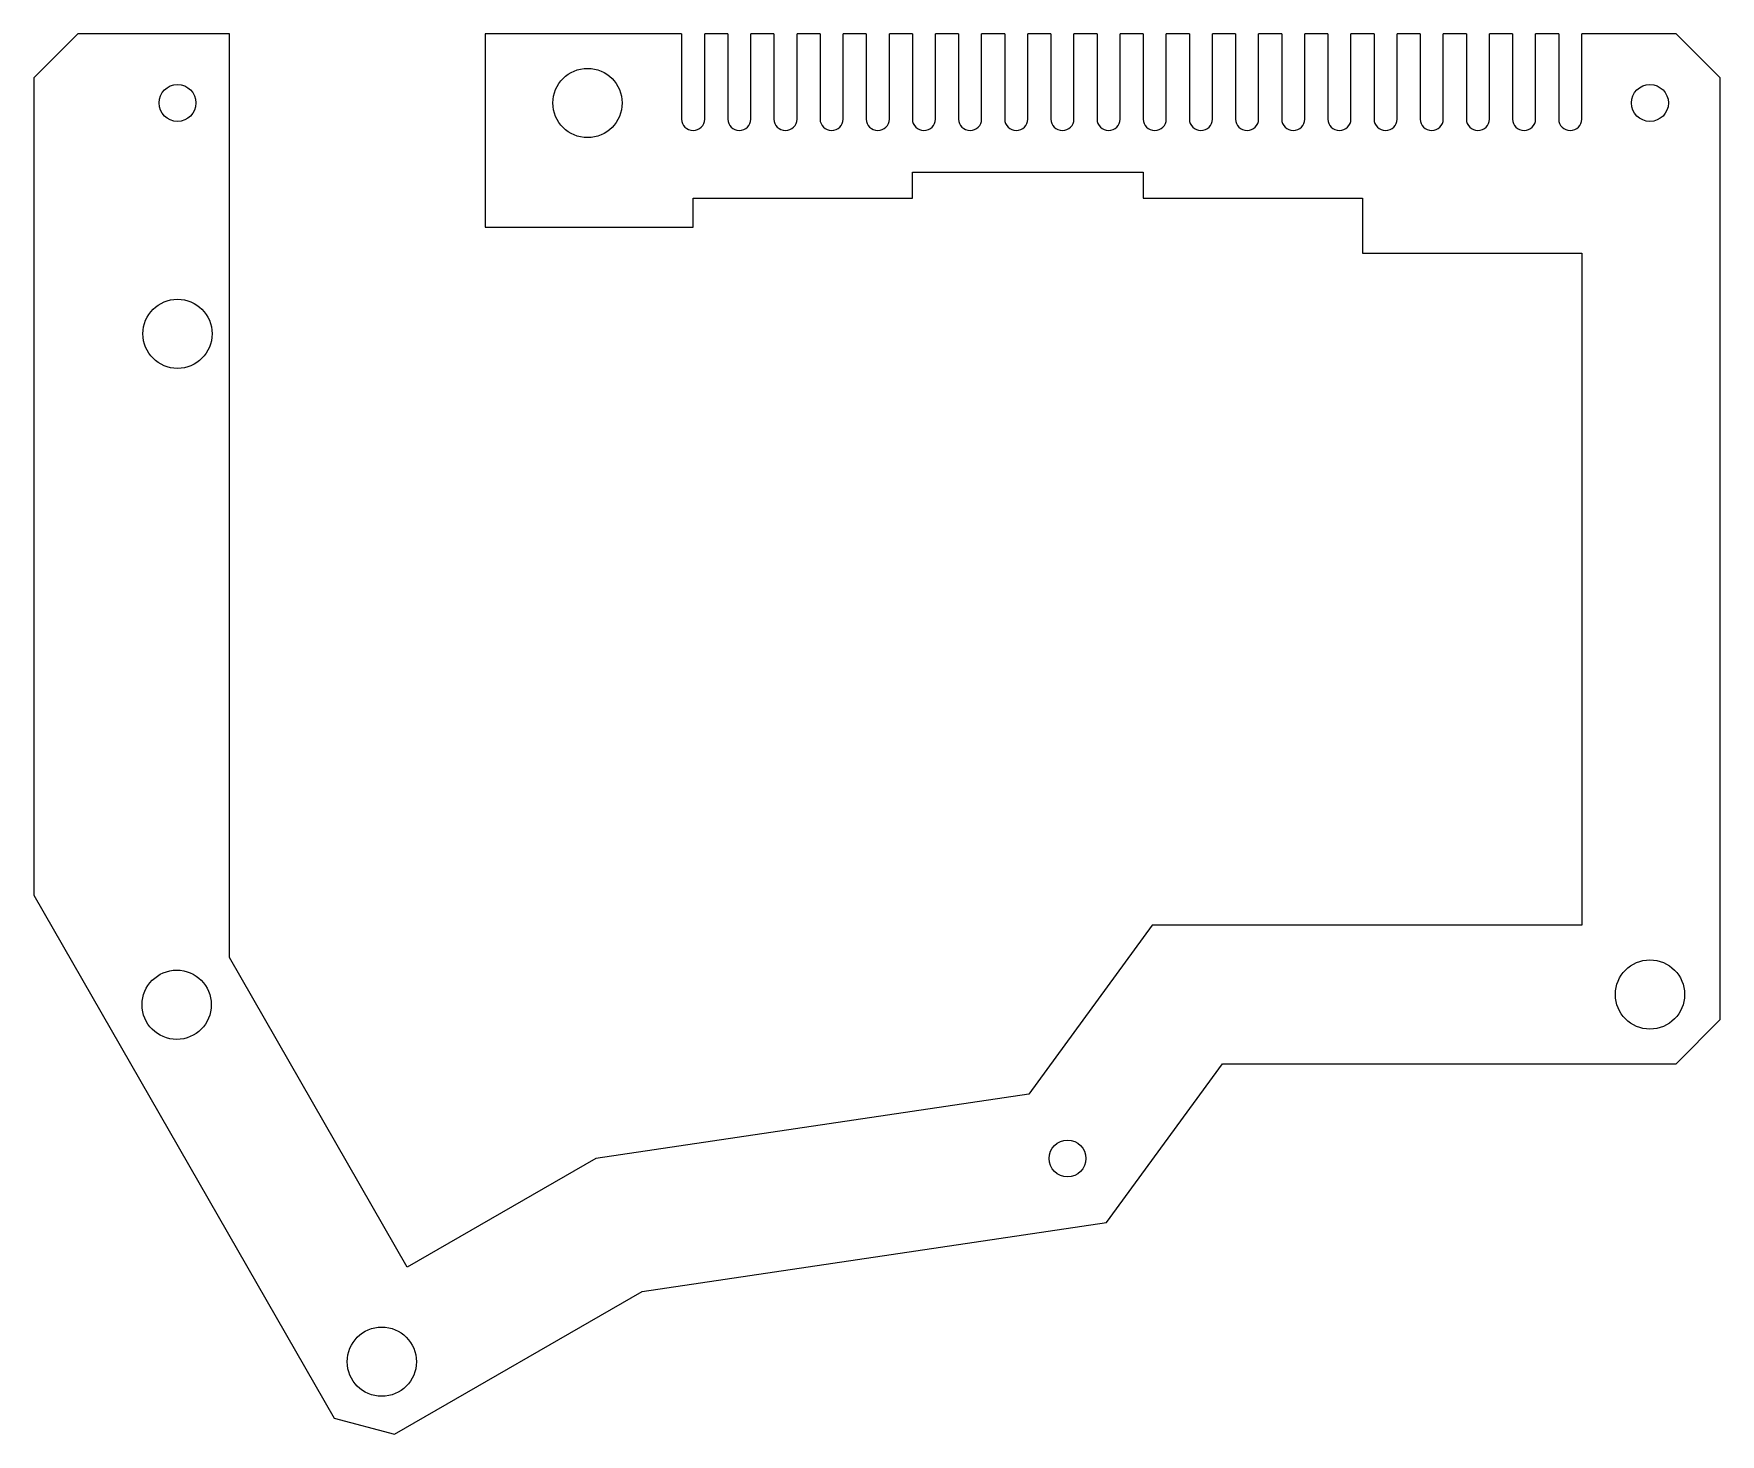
# Model space of a CAD drawing. Header units: millimetres. Extents: x -158 to -12, y -117 to 4.
import ezdxf

# ---------------------------------------------------------------- set-up
doc = ezdxf.new("R2010")
doc.units = ezdxf.units.MM

msp = doc.modelspace()

# ---------------------------------------------------------------- linework, layer by layer
at = {"color": 7, "linetype": 'Continuous', "lineweight": 25}
for p, q in [((-154.65, 4.32), (-158.48, 0.49)), ((-141.52, 4.32), (-154.65, 4.32)), ((-141.52, -75.73), (-141.52, 4.32)), ((-119.35, 4.32), (-119.35, -12.43)), ((-102.34, 4.32), (-119.35, 4.32)), ((-102.34, 4.32), (-102.34, 4.32)), ((-102.34, 4.32), (-102.34, -3.07)), ((-100.34, -3.07), (-100.34, 4.32)), ((-100.34, 4.32), (-100.34, 4.32)), ((-98.34, 4.32), (-100.34, 4.32)), ((-98.34, 4.32), (-98.34, 4.32)), ((-98.34, 4.32), (-98.34, -3.07)), ((-96.34, -3.07), (-96.34, 4.32)), ((-96.34, 4.32), (-96.34, 4.32)), ((-94.34, 4.32), (-96.34, 4.32)), ((-94.34, 4.32), (-94.34, 4.32)), ((-94.34, 4.32), (-94.34, -3.07)), ((-92.34, -3.07), (-92.34, 4.32)), ((-92.34, 4.32), (-92.34, 4.32)), ((-90.34, 4.32), (-92.34, 4.32)), ((-90.34, 4.32), (-90.34, 4.32)), ((-90.34, 4.32), (-90.34, -3.07)), ((-88.34, -3.07), (-88.34, 4.32)), ((-88.34, 4.32), (-88.34, 4.32)), ((-86.34, 4.32), (-88.34, 4.32)), ((-86.34, 4.32), (-86.34, 4.32)), ((-86.34, 4.32), (-86.34, -3.07)), ((-84.34, -3.07), (-84.34, 4.32)), ((-84.34, 4.32), (-84.34, 4.32)), ((-82.34, 4.32), (-84.34, 4.32)), ((-82.34, 4.32), (-82.34, 4.32)), ((-82.34, 4.32), (-82.34, -3.07)), ((-80.34, -3.07), (-80.34, 4.32)), ((-80.34, 4.32), (-80.34, 4.32)), ((-78.34, 4.32), (-80.34, 4.32)), ((-78.34, 4.32), (-78.34, 4.32)), ((-78.34, 4.32), (-78.34, -3.07)), ((-76.34, -3.07), (-76.34, 4.32)), ((-76.34, 4.32), (-76.34, 4.32)), ((-74.34, 4.32), (-76.34, 4.32)), ((-74.34, 4.32), (-74.34, 4.32)), ((-74.34, 4.32), (-74.34, -3.07)), ((-72.34, -3.07), (-72.34, 4.32)), ((-72.34, 4.32), (-72.34, 4.32)), ((-70.34, 4.32), (-72.34, 4.32)), ((-70.34, 4.32), (-70.34, 4.32)), ((-70.34, 4.32), (-70.34, -3.07)), ((-68.34, -3.07), (-68.34, 4.32)), ((-68.34, 4.32), (-68.34, 4.32)), ((-66.34, 4.32), (-68.34, 4.32)), ((-66.34, 4.32), (-66.34, 4.32)), ((-66.34, 4.32), (-66.34, -3.07)), ((-64.34, -3.07), (-64.34, 4.32)), ((-64.34, 4.32), (-64.34, 4.32)), ((-62.34, 4.32), (-64.34, 4.32)), ((-62.34, 4.32), (-62.34, 4.32)), ((-62.34, 4.32), (-62.34, -3.07)), ((-60.34, -3.07), (-60.34, 4.32)), ((-60.34, 4.32), (-60.34, 4.32)), ((-58.34, 4.32), (-60.34, 4.32)), ((-58.34, 4.32), (-58.34, 4.32)), ((-58.34, 4.32), (-58.34, -3.07)), ((-56.34, -3.07), (-56.34, 4.32)), ((-56.34, 4.32), (-56.34, 4.32)), ((-54.34, 4.32), (-56.34, 4.32)), ((-54.34, 4.32), (-54.34, 4.32)), ((-54.34, 4.32), (-54.34, -3.07)), ((-52.34, -3.07), (-52.34, 4.32)), ((-52.34, 4.32), (-52.34, 4.32)), ((-50.34, 4.32), (-52.34, 4.32)), ((-50.34, 4.32), (-50.34, -3.07)), ((-48.34, -3.07), (-48.34, 4.32)), ((-46.34, 4.32), (-48.34, 4.32)), ((-46.34, 4.32), (-46.34, -3.07)), ((-44.34, -3.07), (-44.34, 4.32)), ((-42.34, 4.32), (-44.34, 4.32)), ((-42.34, 4.32), (-42.34, -3.07)), ((-40.34, -3.07), (-40.34, 4.32)), ((-38.34, 4.32), (-40.34, 4.32)), ((-38.34, 4.32), (-38.34, -3.07)), ((-36.34, -3.07), (-36.34, 4.32)), ((-34.34, 4.32), (-36.34, 4.32)), ((-34.34, 4.32), (-34.34, -3.07)), ((-32.34, -3.07), (-32.34, 4.32)), ((-30.34, 4.32), (-32.34, 4.32)), ((-30.34, 4.32), (-30.34, -3.07)), ((-28.34, -3.07), (-28.34, 4.32)), ((-26.34, 4.32), (-28.34, 4.32)), ((-26.34, 4.32), (-26.34, -3.07)), ((-24.34, -3.07), (-24.34, 4.32)), ((-16.17, 4.32), (-24.34, 4.32)), ((-12.34, 0.49), (-16.17, 4.32)), ((-158.48, 0.49), (-158.48, -70.31)), ((-12.34, -81.11), (-12.34, 0.49)), ((-82.34, -7.68), (-62.34, -7.68)), ((-82.34, -9.93), (-82.34, -7.68)), ((-62.34, -7.68), (-62.34, -9.93)), ((-101.35, -9.93), (-82.34, -9.93)), ((-101.35, -12.43), (-101.35, -9.93)), ((-62.34, -9.93), (-43.34, -9.93)), ((-43.34, -9.93), (-43.34, -14.68)), ((-119.35, -12.43), (-101.35, -12.43)), ((-43.34, -14.68), (-24.34, -14.68)), ((-24.34, -14.68), (-24.34, -72.93)), ((-158.48, -70.31), (-132.44, -115.63)), ((-61.58, -72.93), (-72.26, -87.57)), ((-24.34, -72.93), (-61.58, -72.93)), ((-126.11, -102.56), (-141.52, -75.73)), ((-16.17, -84.93), (-12.34, -81.11)), ((-65.53, -98.7), (-55.48, -84.93)), ((-55.48, -84.93), (-16.17, -84.93)), ((-72.26, -87.57), (-109.76, -93.15)), ((-109.76, -93.15), (-126.11, -102.56)), ((-105.75, -104.68), (-65.53, -98.7)), ((-127.22, -117.04), (-105.75, -104.68)), ((-132.44, -115.63), (-127.22, -117.04))]:
    msp.add_line(p, q, dxfattribs=at)
at = {"color": 7, "linetype": 'Continuous', "lineweight": 25, "flags": 128}
for points in [[(-34.34, 4.32), (-34.34, 4.32), (-34.34, 4.32), (-34.34, 4.32), (-34.34, 4.32), (-34.34, 4.32), (-34.34, 4.32), (-34.34, 4.32), (-34.34, 4.32)], [(-32.34, 4.32), (-32.34, 4.32), (-32.34, 4.32), (-32.34, 4.32), (-32.34, 4.32), (-32.34, 4.32), (-32.34, 4.32), (-32.34, 4.32), (-32.34, 4.32)]]:
    msp.add_lwpolyline(points, dxfattribs=at)
at = {"color": 7, "linetype": 'Continuous', "lineweight": 25}
for centre, radius in [((-110.49, -1.68), 3), ((-146.02, -1.68), 1.6), ((-18.43, -1.68), 1.6), ((-146.02, -21.68), 3), ((-18.43, -78.93), 3), ((-146.09, -79.82), 3), ((-68.9, -93.14), 1.6), ((-128.32, -110.75), 3)]:
    msp.add_circle(centre, radius, dxfattribs=at)
for centre in [(-101.34, -3.07), (-97.34, -3.07), (-93.34, -3.07), (-89.34, -3.07), (-85.34, -3.07), (-81.34, -3.07), (-77.34, -3.07), (-73.34, -3.07), (-69.34, -3.07), (-65.34, -3.07), (-61.34, -3.07), (-57.34, -3.07), (-53.34, -3.07), (-49.34, -3.07), (-45.34, -3.07), (-41.34, -3.07), (-37.34, -3.07), (-33.34, -3.07), (-29.34, -3.07), (-25.34, -3.07)]:
    msp.add_arc(centre, 1, 180, 0, dxfattribs=at)

doc.saveas('drawing.dxf')
